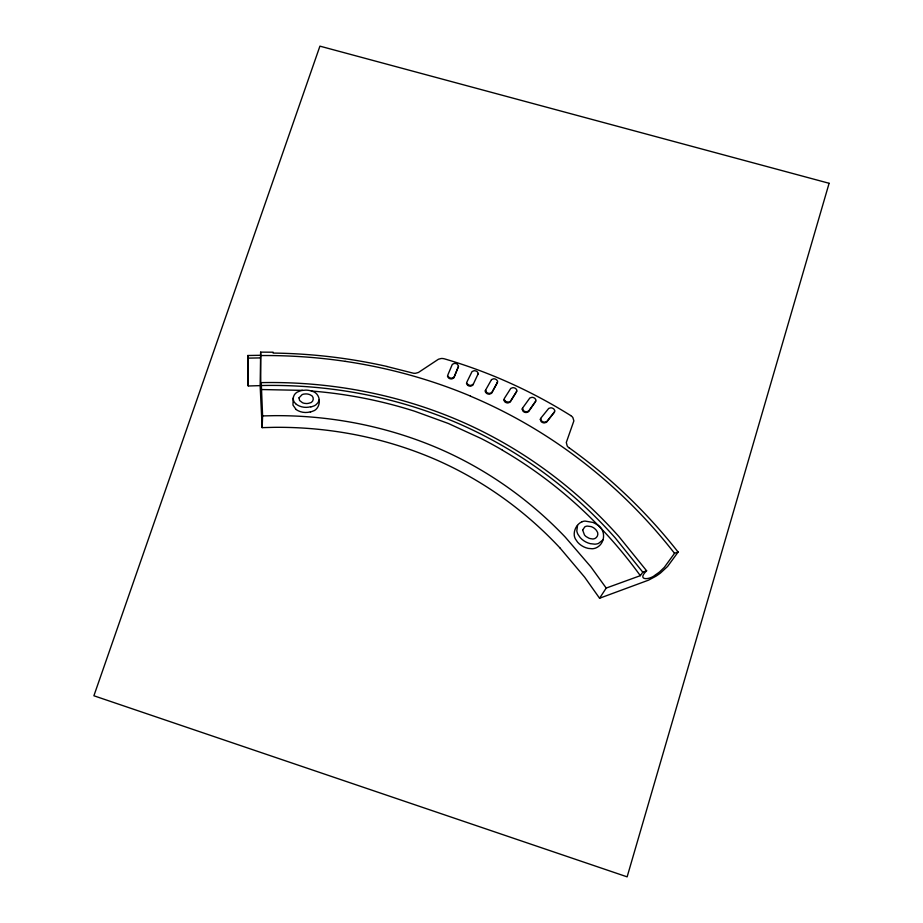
<?xml version="1.0" encoding="UTF-8"?>
<svg xmlns="http://www.w3.org/2000/svg" width="923" height="923" viewBox="0 0 923 923"><rect width="100%" height="100%" fill="white"/><g stroke="black" fill="none" stroke-linecap="round" stroke-linejoin="round"><path stroke-width="1.38" d="M260.551 355.286L247.814 355.505L247.86 381.326M247.814 355.505L248.183 385.814L248.079 381.972M387.083 366.477A622.54 584.674 -86.1 0 0 273.127 353.071L273.116 352.205L260.655 352.136L260.159 385.479M260.655 352.136L260.794 390.544L260.978 389.552A36.77 35.189 -44 0 0 261.059 388.329L261.255 382.63A548.366 517.411 -85.1 0 1 353.994 389.552C389.875 395.771 425.065 406.005 458.546 420.346A479.775 456.135 -83.6 0 1 483.71 432.102A488.798 464.211 -83.7 0 1 618.745 536.378L646.619 570.795C636.27 580.798 649.642 580.175 655.48 574.81A47.742 47.05 29.2 0 0 659.737 571.775L664.295 567.38L674.586 553.258L678.174 551.989L667.583 566.457L660.522 572.998A71.936 70.979 23.7 0 1 655.918 576.217L648.511 580.163L599.569 598.242L584.628 577.152L559.788 547.731M559.776 547.731A403.282 384.591 -82.4 0 0 471.111 477.41A393.106 375.349 -82.3 0 0 438.01 460.612C411.97 449.086 384.649 440.571 356.74 434.998A448.52 425.618 -83.7 0 0 273.854 427.337L262.167 427.637L262.594 415.915L261.255 382.63M295.625 403.605C291.08 400.005 293.491 392.944 298.775 391.479A15.068 14.572 -41.6 0 1 301.902 390.441L305.894 390.117A19.129 18.506 -42 0 1 311.928 391.202C320.073 392.933 321.608 404.17 315.989 409.374A10.291 9.957 -41 0 1 314.235 410.608L310.382 412.073M293.179 398.009L292.972 405.093L296.052 409.42M319.127 399.797L318.147 402.486L316.127 404.643A10.591 10.245 -40.5 0 1 314.258 405.82L310.889 406.997M485.521 390.348L486.606 392.379A4.65 4.546 -18.6 0 0 488.244 393.21A4.973 4.869 -18.6 0 0 489.79 393.383L491.821 392.54L497.509 382.168M522.141 409.201L523.099 411.312A4.661 4.58 -11.7 0 0 524.691 412.246A5.088 5.007 -11.7 0 0 526.237 412.523L528.383 411.843L535.432 401.805M540.255 419.446L541.155 421.603A4.673 4.603 -7.5 0 0 542.724 422.596A5.18 5.1 -7.5 0 0 544.27 422.93L546.474 422.319L554.227 412.477M458.454 366.466L453.862 377.911L451.947 378.892A4.869 4.753 -24.1 0 1 450.712 378.88A4.661 4.557 -24.1 0 1 448.716 378.095C446.813 376.319 447.332 374.426 448.924 377.311A4.673 4.557 -24 0 0 450.62 378.038A4.88 4.765 -24 0 0 452.166 378.107L454.081 377.126L458.523 366.281L457.473 364.32A4.546 4.43 -23.3 0 0 455.824 363.547A4.95 4.823 -23.3 0 0 454.266 363.443L452.316 364.366L447.828 374.98M477.906 374.542L478.172 372.996L477.087 371.634A4.65 4.546 -20.7 0 0 475.46 370.873A4.915 4.8 -20.7 0 0 473.949 370.746L472.011 371.611L466.876 382.064M485.336 390.937L485.59 390.152L485.29 391.733L486.352 393.163A4.638 4.534 -18.7 0 0 487.99 393.994A4.961 4.857 -18.7 0 0 489.525 394.167L491.555 393.325L497.243 382.941M497.335 382.733L497.635 381.187L496.597 379.803A4.627 4.534 -17.8 0 0 494.993 378.995A4.973 4.869 -17.8 0 0 493.493 378.822L491.498 379.607M516.557 391.721L516.903 390.175L515.911 388.756A4.627 4.546 -14.4 0 0 514.33 387.902A5.042 4.938 -14.5 0 0 512.819 387.672L510.777 388.387L504.304 398.517M522.222 409.016L522.51 408.243A1.454 1.431 -12.2 0 1 522.695 407.908L529.848 397.975L531.948 397.328A5.111 5.007 -10.7 0 1 533.459 397.605A4.684 4.592 -10.7 0 1 535.017 398.528L535.975 399.982L535.582 401.528M522.51 408.243L523.399 410.539A4.661 4.58 -11.7 0 0 524.991 411.473A5.111 5.019 -11.7 0 0 526.537 411.75L528.683 411.058L535.744 401.032M540.336 419.261L540.647 418.488A1.488 1.454 -8 0 1 540.866 418.119L548.724 408.393L550.881 407.816A5.192 5.1 -6.5 0 1 552.404 408.151A4.684 4.603 -6.5 0 1 553.938 409.131L554.85 410.62L554.423 412.166M540.647 418.488L541.478 420.83A4.696 4.615 -7.5 0 0 543.047 421.823A5.192 5.1 -7.5 0 0 544.593 422.157L546.797 421.546L554.561 411.716M473.153 384.268L471.088 385.364A4.927 4.811 -21.5 0 1 469.542 385.249A4.65 4.546 -21.5 0 1 467.88 384.464C466.38 381.534 465.815 383.414 467.649 385.249A4.638 4.534 -21.6 0 0 469.311 386.033A4.915 4.8 -21.6 0 0 470.845 386.149L472.818 385.237L478.091 373.93M582.09 521.714C576.979 523.86 573.61 530.09 574.279 535.548A12.276 12.172 27.4 0 0 575.421 538.997L577.636 542.228A19.464 19.279 26.2 0 0 588.239 548.389L592.151 548.758A12.091 11.976 28.9 0 0 595.727 548.031C605.638 544.051 606.376 529.202 596.627 524.426A21.414 21.229 30.9 0 0 592.831 522.406L585.055 521.08A11.007 10.914 26.7 0 0 582.09 521.714M577.533 525.452L576.806 530.933A12.322 12.207 25.7 0 0 577.971 534.382L580.209 537.613A19.821 19.625 24.6 0 0 590.235 543.647L594.839 544.178A12.172 12.045 27.3 0 0 598.439 543.462L602.823 540.024M485.694 389.91L491.405 379.78M516.718 391.19L510.361 401.401L508.273 402.163A5.042 4.95 -15.4 0 1 507.35 402.093L506.727 401.943A4.661 4.569 -15.4 0 1 505.862 401.574C503.3 398.332 502.966 398.955 504.835 401.84A4.661 4.569 -15.4 0 0 506.45 402.728A5.019 4.927 -15.4 0 0 507.985 402.947L510.073 402.186L516.442 391.963M599.569 598.242L606.203 588.066L640.366 575.652L642.789 572.179L646.619 570.795M248.218 385.987L260.136 385.629L262.167 427.637M248.045 358.136L260.517 357.905M262.594 415.915L274.466 415.662A464.384 440.479 -83.8 0 1 358.643 423.669C386.979 429.345 414.739 437.964 441.217 449.582A406.178 387.764 -82.2 0 1 474.907 466.496A414.992 395.759 -82.4 0 1 565.372 537.244L590.847 566.837L606.203 588.066M261.267 389.529L302.559 390.371M345.214 361.343C388.179 367.723 430.406 379.272 470.465 396.082M387.06 366.546L413.366 373.204A10.061 9.784 -28.2 0 0 415.685 373.25L418.442 372.465L438.425 359.243L441.09 358.516A9.818 9.576 -25.1 0 1 443.352 358.609L444.667 358.909A548.873 521.53 -85.5 0 1 570.656 415.535M505.596 401.424L505.862 401.574A4.58 4.5 -15.4 0 0 506.727 401.943M570.633 415.569L571.06 415.835A7.638 7.511 -2.6 0 1 572.848 417.519L573.875 420.876L566.295 442.475L567.184 445.936A7.684 7.569 0.8 0 0 569.283 448.024M642.789 572.179L615.353 538.04A481.252 457.277 -83.6 0 0 494.093 441.044A472.645 449.559 -83.5 0 0 456.943 422.861C423.761 408.624 388.883 398.471 353.324 392.333A540.151 509.934 -85 0 0 261.405 385.537M310.324 411.854A17.364 16.787 -40.6 0 1 296.006 409.477M569.341 447.955A558.842 528.475 -84.6 0 1 678.105 552.046M502.412 450.216A474.78 451.255 -83.6 0 1 640.331 575.675M310.809 406.685A17.283 16.706 -40.2 0 1 295.533 403.709M502.447 450.159A465.261 442.705 -83.5 0 0 481.137 438.529L448.301 423.461L414.658 411.231A510.257 483.041 -84.3 0 0 311.363 391.017M260.828 355.563A617.741 580.267 -86 0 1 345.214 361.343M470.43 396.163A544.789 515.842 -84.5 0 1 674.517 553.315M582.655 530.021L584.467 534.936A10.614 10.511 25.8 0 0 586.093 536.575L588.805 538.144A10.568 10.465 25.8 0 0 591.032 538.732C595.889 540.382 599.996 534.682 596.627 530.76A9.045 8.953 28.3 0 0 595.589 529.444L594.274 528.279A11.78 11.676 29.1 0 0 591.124 526.606L587.34 526.087A5.907 5.861 26.8 0 0 584.847 526.825L582.655 530.021M299.017 397.848L299.594 400.513L302.444 402.682A10.257 9.922 -40.4 0 0 304.382 403.328L306.471 403.547A10.015 9.68 -40.5 0 0 309.193 403.143C313.912 402.763 314.824 396.405 310.393 394.917A10.326 9.991 -41.5 0 0 305.651 393.925L303.817 394.086A8.353 8.076 -41.3 0 0 302.086 394.663L299.017 397.848M829.108 183.285L627.132 876.85L93.892 695.769L319.923 46.15L829.108 183.285"/></g></svg>
